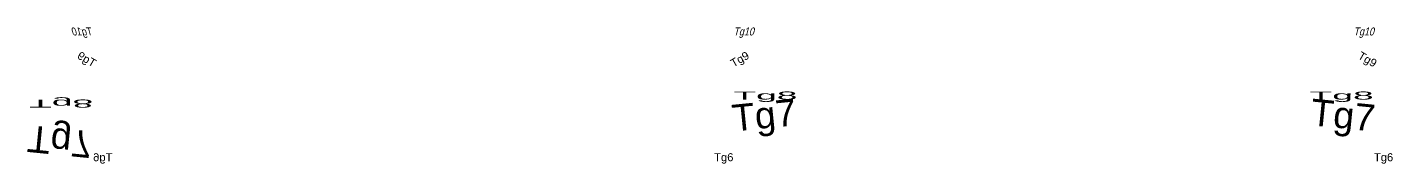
# Model space of a CAD drawing. Header units: millimetres. Extents: x -393 to 393, y -340 to 450.
# Drawn here: x -220.6 to 205.9, y 50 to 92.5 of the extents above; entities that cross this region are included whole.
import ezdxf
from ezdxf.enums import TextEntityAlignment as Align

# ---------------------------------------------------------------- set-up
doc = ezdxf.new("R2010")
doc.units = ezdxf.units.MM
doc.styles.get("Standard").update_dxf_attribs({"font": 'arial.ttf'})

msp = doc.modelspace()

# ---------------------------------------------------------------- texts
at = {"oblique": 15, "text_generation_flag": 2, "width": 0.8}
msp.add_text('Tg10', height=2.5, dxfattribs=at).set_placement((-200, 90))
at = {"oblique": 15, "width": 0.8}
for p in [(0, 90), (193.7, 90)]:
    msp.add_text('Tg10', height=2.5, dxfattribs=at).set_placement(p)
at = {"text_generation_flag": 2}
msp.add_text('Tg9', height=2.5, rotation=330, dxfattribs=at).set_placement((-200, 80))
for rotation, p in [(30, (0, 80)), (330, (194.85, 82.97))]:
    msp.add_text('Tg9', height=2.5, rotation=rotation).set_placement(p)
at = {"width": 3.323321}
for p, p2 in [((0, 70), (20, 70)), ((180, 70), (200, 70))]:
    msp.add_text('Tg8', height=2.5, dxfattribs=at).set_placement(p, p2, align=Align.FIT)
at = {"text_generation_flag": 2, "width": 3.323321}
msp.add_text('Tg8', height=2.5, dxfattribs=at).set_placement((-200, 70), (-220, 70), align=Align.FIT)
for rotation, p, p2 in [(5.7106, (0, 60), (20, 62)), (354.2894, (180, 62), (200, 60))]:
    msp.add_text('Tg7', height=8.35, rotation=rotation).set_placement(p, p2, align=Align.ALIGNED)
at = {"text_generation_flag": 2}
msp.add_text('Tg7', height=8.35, rotation=354.2894, dxfattribs=at).set_placement((-200, 60), (-220, 62), align=Align.ALIGNED)
msp.add_text('Tg6', height=2.5, dxfattribs=at).set_placement((-200, 50), align=Align.BOTTOM_RIGHT)
for p in [(0, 50), (206.1, 50)]:
    msp.add_text('Tg6', height=2.5).set_placement(p, align=Align.BOTTOM_RIGHT)

doc.saveas('drawing.dxf')
